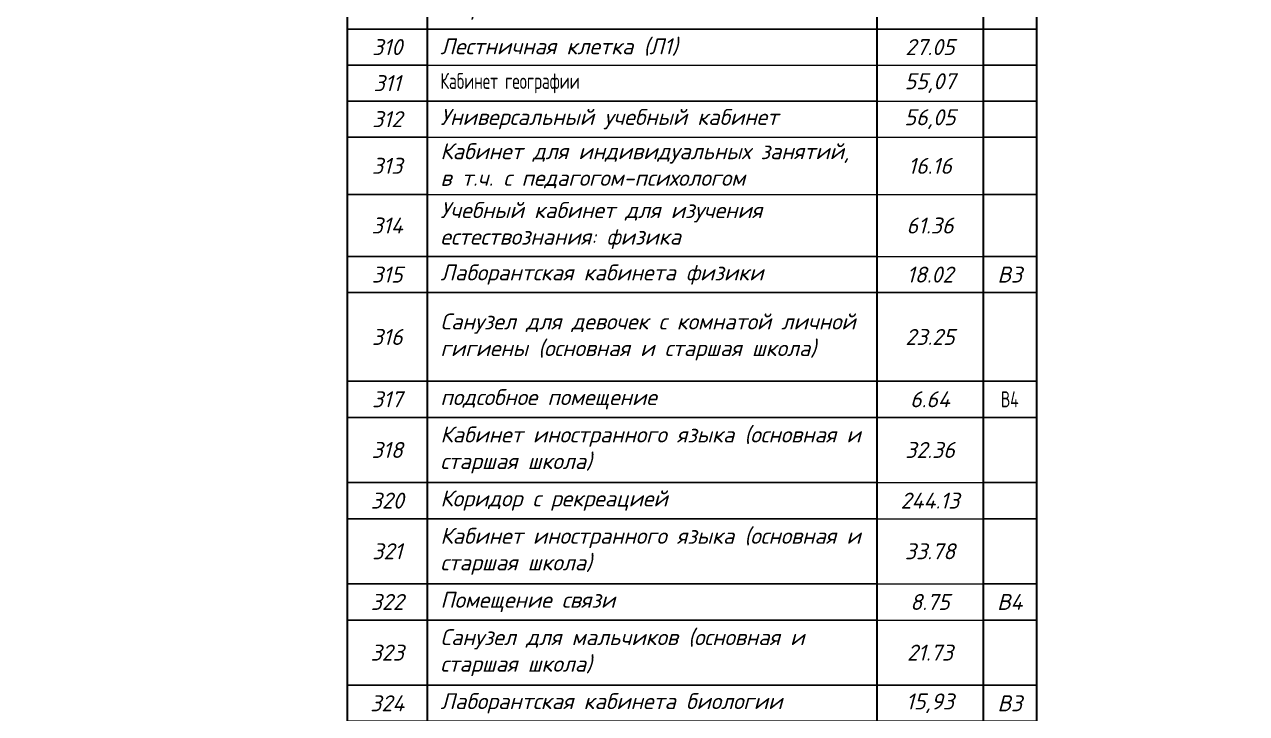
# Model space of a CAD drawing. Extents: x -96705 to 1864084, y -482104 to 235.
# Drawn here: x 866605 to 889583, y -100927 to -87980 of the extents above; entities that cross this region are included whole.
import ezdxf
from ezdxf import colors
from ezdxf.entities.mleader import LeaderData, LeaderLine
from ezdxf.math import Vec2, Vec3

# ---------------------------------------------------------------- set-up
doc = ezdxf.new("R2010")
doc.units = 0
doc.header["$LTSCALE"] = 100
doc.layers.get('Defpoints').update_dxf_attribs({"color": 42})
doc.layers.add('АР_Отметки', color=250, linetype='Continuous', lineweight=15)
doc.layers.add('АР_Таблицы', color=250, linetype='Continuous')
doc.styles.add('ISOCPEUR', font='isocpeui.ttf', dxfattribs={"height": 250})
doc.styles.add('ISOCPEUR_2', font='isocpeur.ttf', dxfattribs={"width": 0.9, "height": 300})
doc.styles.add('Архитект', font='isocpeur.ttf', dxfattribs={"width": 0.8, "oblique": 8})

# ---------------------------------------------------------------- blocks, each defined once
blk = doc.blocks.new('*T826')
at = {"layer": 'Defpoints', "color": 8, "linetype": 'ByBlock', "lineweight": 0, "transparency": 16777216}
for p, q in [((0, 0), (12955, 0)), ((0, 0), (0, -1500)), ((12955, 0), (12955, -1500))]:
    blk.add_line(p, q, dxfattribs=at)
at = {"layer": 'АР_Таблицы', "color": 8, "linetype": 'ByBlock', "lineweight": 30, "transparency": 16777216}
for p, q in [((0, -1500), (12955, -1500)), ((0, -1500), (0, -49656)), ((1500, -1500), (1500, -49656)), ((9955, -1500), (9955, -49656)), ((11955, -1500), (11955, -49656)), ((12955, -1500), (12955, -49656)), ((0, -3500), (12955, -3500)), ((0, -49656), (12955, -49656))]:
    blk.add_line(p, q, dxfattribs=at)
at = {"layer": 'АР_Таблицы', "color": 8, "linetype": 'ByBlock', "lineweight": -2, "transparency": 16777216}
for p, q in [((0, -4177), (12955, -4177)), ((0, -4854), (12955, -4854)), ((0, -5531), (12955, -5531)), ((0, -6758), (1500, -6758)), ((9955, -6758), (12955, -6758)), ((0, -7435), (12955, -7435)), ((0, -8112), (12955, -8112)), ((0, -8788), (12955, -8788)), ((0, -9465), (12955, -9465)), ((0, -10692), (12955, -10692)), ((0, -11369), (1500, -11369)), ((11955, -11369), (12955, -11369)), ((0, -12046), (9955, -12046)), ((11955, -12046), (12955, -12046)), ((0, -12723), (1500, -12723)), ((11955, -12723), (12955, -12723)), ((0, -13800), (1500, -13800)), ((11955, -13800), (12955, -13800)), ((0, -14967), (9955, -14967)), ((11955, -14967), (12955, -14967)), ((0, -15644), (12955, -15644)), ((0, -17311), (12955, -17311)), ((0, -17988), (12955, -17988)), ((0, -19215), (9955, -19215)), ((11955, -19215), (12955, -19215)), ((0, -19892), (9955, -19892)), ((11955, -19892), (12955, -19892)), ((0, -21119), (9955, -21119)), ((11955, -21119), (12955, -21119)), ((0, -21796), (9955, -21796)), ((11955, -21796), (12955, -21796)), ((0, -23023), (12955, -23023)), ((0, -23699), (12955, -23699)), ((0, -24776), (9955, -24776)), ((11955, -24776), (12955, -24776)), ((0, -25453), (12955, -25453)), ((0, -26130), (12955, -26130)), ((0, -26807), (1500, -26807)), ((11955, -26807), (12955, -26807)), ((0, -27484), (1500, -27484)), ((11955, -27484), (12955, -27484)), ((0, -28161), (12955, -28161)), ((0, -28838), (9955, -28838)), ((0, -30535), (9955, -30535)), ((11955, -30535), (12955, -30535)), ((0, -31212), (9955, -31212)), ((11955, -31212), (12955, -31212)), ((0, -31889), (9955, -31889)), ((11955, -31889), (12955, -31889)), ((0, -33556), (1500, -33556)), ((11955, -33556), (12955, -33556)), ((0, -35283), (1500, -35283)), ((11955, -35283), (12955, -35283)), ((0, -35959), (1500, -35959)), ((11955, -35959), (12955, -35959)), ((0, -37186), (1500, -37186)), ((11955, -37186), (12955, -37186)), ((0, -38413), (1500, -38413)), ((11955, -38413), (12955, -38413)), ((0, -39090), (1500, -39090)), ((11955, -39090), (12955, -39090)), ((0, -39767), (1500, -39767)), ((11955, -39767), (12955, -39767)), ((0, -40444), (1500, -40444)), ((11955, -40444), (12955, -40444)), ((0, -42111), (1500, -42111)), ((11955, -42111), (12955, -42111)), ((0, -43778), (1500, -43778)), ((11955, -43778), (12955, -43778)), ((0, -44455), (1500, -44455)), ((11955, -44455), (12955, -44455)), ((0, -45132), (1500, -45132)), ((11955, -45132), (12955, -45132)), ((0, -46359), (1500, -46359)), ((11955, -46359), (12955, -46359)), ((0, -47586), (1500, -47586)), ((11955, -47586), (12955, -47586)), ((0, -48283), (1500, -48283)), ((11955, -48283), (12955, -48283)), ((0, -48979), (1500, -48979)), ((11955, -48979), (12955, -48979))]:
    blk.add_line(p, q, dxfattribs=at)
at = {"layer": 'АР_Таблицы', "color": 8, "linetype": 'ByBlock', "lineweight": 9, "transparency": 16777216}
for p, q in [((1500, -6758), (9955, -6758)), ((1500, -11369), (11955, -11369)), ((9955, -12046), (11955, -12046)), ((1500, -12723), (11955, -12723)), ((1500, -13800), (11955, -13800)), ((9955, -14967), (11955, -14967)), ((9955, -19215), (11955, -19215)), ((9955, -19892), (11955, -19892)), ((9955, -21119), (11955, -21119)), ((9955, -21796), (11955, -21796)), ((9955, -24776), (11955, -24776)), ((1500, -26807), (11955, -26807)), ((1500, -27484), (11955, -27484)), ((9955, -28838), (12955, -28838)), ((9955, -30535), (11955, -30535)), ((9955, -31212), (11955, -31212)), ((9955, -31889), (11955, -31889)), ((1500, -33556), (11955, -33556)), ((1500, -35283), (11955, -35283)), ((1500, -35959), (11955, -35959)), ((1500, -37186), (11955, -37186)), ((1500, -38413), (11955, -38413)), ((1500, -39090), (11955, -39090)), ((1500, -39767), (11955, -39767)), ((1500, -40444), (11955, -40444)), ((1500, -42111), (11955, -42111)), ((1500, -43778), (11955, -43778)), ((1500, -44455), (11955, -44455)), ((1500, -45132), (11955, -45132)), ((1500, -46359), (11955, -46359)), ((1500, -47586), (11955, -47586)), ((1500, -48283), (11955, -48283)), ((1500, -48979), (11955, -48979))]:
    blk.add_line(p, q, dxfattribs=at)
at = {"layer": 'АР_Таблицы', "color": 8, "transparency": 16777216}
for s, insert, char_height, width, attachment_point, style in [('Экспликация помещений 3-го этажа', (6477, -750), 500, 12854.8, 5, 'ISOCPEUR'), ('Номер поме- щения', (750, -2500), 300, 1400, 5, 'ISOCPEUR'), ('Площадь м2', (10955, -2500), 350, 1900, 5, 'ISOCPEUR'), ('Кат. помещения', (12455, -2500), 300, 900, 5, 'ISOCPEUR'), ('Наименование', (5727, -2500), 300, 8354.8, 5, 'ISOCPEUR'), ('301', (750, -3838), 300, 1223.08, 5, 'ISOCPEUR'), ('Лестничная клетка Тип Н2', (1750, -3838), 300, 7954.8, 4, 'ISOCPEUR'), ('28.82', (10955, -3838), 300, 1500, 5, 'ISOCPEUR'), ('302', (750, -4515), 300, 1223.08, 5, 'ISOCPEUR'), ('Кабинет русского языка и литературы', (1750, -4515), 300, 7954.8, 4, 'ISOCPEUR'), ('58,70', (10955, -4515), 300, 1500, 5, 'ISOCPEUR'), ('303', (750, -5192), 300, 1223.08, 5, 'ISOCPEUR'), ('ПУИ', (1750, -5192), 300, 7954.8, 4, 'ISOCPEUR'), ('2,78', (10955, -5192), 300, 1500, 5, 'ISOCPEUR'), ('{\\C8;В4}', (12455, -5192), 300, 900, 5, 'ISOCPEUR'), ('Санузел для девочек (основная и старшая школа)', (1750, -6144), 300, 7954.8, 4, 'ISOCPEUR'), ('12,44', (10955, -6144), 300, 1500, 5, 'ISOCPEUR'), ('304', (750, -6144), 300, 1223.08, 5, 'ISOCPEUR'), ('305', (750, -7096), 300, 1223.08, 5, 'ISOCPEUR'), ('{\\Q0;\\W0.7;Кабинет русского языка и литературы}', (1750, -7096), 300, 7954.8, 4, 'Архитект'), ('58,68', (10955, -7096), 300, 1500, 5, 'ISOCPEUR'), ('306', (750, -7773), 300, 1223.08, 5, 'ISOCPEUR'), ('{\\Q0;\\W0.7;Кабинет математики}', (1750, -7773), 300, 7954.8, 4, 'Архитект'), ('58,55', (10955, -7773), 300, 1500, 5, 'ISOCPEUR'), ('60,45', (10955, -8450), 300, 1500, 5, 'ISOCPEUR'), ('307', (750, -8450), 300, 1223.08, 5, 'ISOCPEUR'), ('{\\Q0;\\W0.7;Кабинет математики}', (1750, -8450), 300, 7954.8, 4, 'Архитект'), ('Санузел для персонала', (1750, -9127), 300, 7954.8, 4, 'ISOCPEUR'), ('308', (750, -9127), 300, 1223.08, 5, 'ISOCPEUR'), ('2.75', (10955, -9127), 300, 1500, 5, 'ISOCPEUR'), ('Санузел для мальчиков (основная и старшая школа)', (1750, -10079), 300, 7954.8, 4, 'ISOCPEUR'), ('309', (750, -10079), 300, 1223.08, 5, 'ISOCPEUR'), ('12.44', (10955, -10079), 300, 1500, 5, 'ISOCPEUR'), ('310', (750, -11031), 300, 1223.08, 5, 'ISOCPEUR'), ('Лестничная клетка (Л1)', (1750, -11031), 300, 7954.8, 4, 'ISOCPEUR'), ('27.05', (10955, -11031), 300, 1500, 5, 'ISOCPEUR'), ('311', (750, -11708), 300, 1223.08, 5, 'ISOCPEUR'), ('{\\Q0;\\W0.7;Кабинет географии}', (1750, -11708), 300, 7954.8, 4, 'Архитект'), ('55,07', (10955, -11708), 300, 1500, 5, 'ISOCPEUR'), ('312', (750, -12385), 300, 1223.08, 5, 'ISOCPEUR'), ('Универсальный учебный кабинет', (1750, -12385), 300, 7954.8, 4, 'ISOCPEUR'), ('56,05', (10955, -12385), 300, 1500, 5, 'ISOCPEUR'), ('Кабинет для индивидуальных занятий, в т.ч. с педагогом-психологом', (1750, -13262), 300, 7954.8, 4, 'ISOCPEUR'), ('313', (750, -13262), 300, 1223.08, 5, 'ISOCPEUR'), ('16.16', (10955, -13262), 300, 1500, 5, 'ISOCPEUR'), ('Учебный кабинет для изучения естествознания: физика', (1750, -14384), 300, 7954.8, 4, 'ISOCPEUR'), ('314', (750, -14384), 300, 1223.08, 5, 'ISOCPEUR'), ('61.36', (10955, -14384), 300, 1500, 5, 'ISOCPEUR'), ('315', (750, -15306), 300, 1223.08, 5, 'ISOCPEUR'), ('Лаборантская кабинета физики', (1750, -15306), 300, 7954.8, 4, 'ISOCPEUR'), ('18.02', (10955, -15306), 300, 1500, 5, 'ISOCPEUR'), ('{\\C8;В3}', (12455, -15306), 300, 900, 5, 'ISOCPEUR'), ('Санузел для девочек с комнатой личной гигиены (основная и старшая школа)', (1750, -16478), 300, 7954.8, 4, 'ISOCPEUR'), ('316', (750, -16478), 300, 1223.08, 5, 'ISOCPEUR'), ('23.25', (10955, -16478), 300, 1500, 5, 'ISOCPEUR'), ('подсобное помещение', (1750, -17649), 300, 7954.8, 4, 'ISOCPEUR'), ('317', (750, -17649), 300, 1223.08, 5, 'ISOCPEUR'), ('6.64', (10955, -17649), 300, 1500, 5, 'ISOCPEUR'), ('{\\Q0;\\W0.7;\\C8;В4}', (12455, -17649), 300, 900, 5, 'Архитект'), ('Кабинет иностранного языка (основная и старшая школа)', (1750, -18601), 300, 7954.8, 4, 'ISOCPEUR'), ('318', (750, -18601), 300, 1223.08, 5, 'ISOCPEUR'), ('32.36', (10955, -18601), 300, 1500, 5, 'ISOCPEUR'), ('320', (750, -19553), 300, 1223.08, 5, 'ISOCPEUR'), ('Коридор с рекреацией', (1750, -19553), 300, 7954.8, 4, 'ISOCPEUR'), ('244.13', (10955, -19553), 300, 1500, 5, 'ISOCPEUR'), ('Кабинет иностранного языка (основная и старшая школа)', (1750, -20505), 300, 7954.8, 4, 'ISOCPEUR'), ('321', (750, -20505), 300, 1223.08, 5, 'ISOCPEUR'), ('33.78', (10955, -20505), 300, 1500, 5, 'ISOCPEUR'), ('322', (750, -21457), 300, 1223.08, 5, 'ISOCPEUR'), ('Помещение связи', (1750, -21457), 300, 7954.8, 4, 'ISOCPEUR'), ('8.75', (10955, -21457), 300, 1500, 5, 'ISOCPEUR'), ('{\\C8;В4}', (12455, -21457), 300, 900, 5, 'ISOCPEUR'), ('Санузел для мальчиков (основная и старшая школа)', (1750, -22409), 300, 7954.8, 4, 'ISOCPEUR'), ('323', (750, -22409), 300, 1223.08, 5, 'ISOCPEUR'), ('21.73', (10955, -22409), 300, 1500, 5, 'ISOCPEUR'), ('Лаборантская кабинета биологии', (1750, -23361), 300, 7954.8, 4, 'ISOCPEUR'), ('15,93', (10955, -23361), 300, 1500, 5, 'ISOCPEUR'), ('324', (750, -23361), 300, 1223.08, 5, 'ISOCPEUR'), ('{\\C8;В3}', (12455, -23361), 300, 900, 5, 'ISOCPEUR'), ('Учебный кабинет для изучения естествознания: биология + ОБЗР', (1750, -24238), 300, 7954.8, 4, 'ISOCPEUR'), ('325', (750, -24238), 300, 1223.08, 5, 'ISOCPEUR'), ('77,78', (10955, -24238), 300, 1500, 5, 'ISOCPEUR'), ('326', (750, -25115), 300, 1223.08, 5, 'ISOCPEUR'), ('Универсальный учебный кабинет', (1750, -25115), 300, 7954.8, 4, 'ISOCPEUR'), ('53,07', (10955, -25115), 300, 1500, 5, 'ISOCPEUR'), ('327', (750, -25792), 300, 1223.08, 5, 'ISOCPEUR'), ('Кабинет истории тип 1', (1750, -25792), 300, 7954.8, 4, 'ISOCPEUR'), ('54,86', (10955, -25792), 300, 1500, 5, 'ISOCPEUR'), ('328', (750, -26469), 300, 1223.08, 5, 'ISOCPEUR'), ('Кроссовая', (1750, -26469), 300, 7954.8, 4, 'ISOCPEUR'), ('10,72', (10955, -26469), 300, 1500, 5, 'ISOCPEUR'), ('{\\C8;В3}', (12455, -26469), 300, 900, 5, 'ISOCPEUR'), ('329', (750, -27146), 300, 1223.08, 5, 'ISOCPEUR'), ('Лестничная клетка (Л1)', (1750, -27146), 300, 7954.8, 4, 'ISOCPEUR'), ('21,00', (10955, -27146), 300, 1500, 5, 'ISOCPEUR'), ('329.1', (750, -27823), 300, 1223.08, 5, 'ISOCPEUR'), ('Тамбур', (1750, -27823), 300, 7954.8, 4, 'ISOCPEUR'), ('4,48', (10955, -27823), 300, 1500, 5, 'ISOCPEUR'), ('330', (750, -28499), 300, 1223.08, 5, 'ISOCPEUR'), ('Тех. помещение', (1750, -28499), 300, 7954.8, 4, 'ISOCPEUR'), ('3,93', (10955, -28499), 300, 1500, 5, 'ISOCPEUR'), ('Универсальное помещение с возможностью организации гимнастического зала (хореография)', (1750, -29686), 300, 7954.8, 4, 'ISOCPEUR'), ('331', (750, -29686), 300, 1223.08, 5, 'ISOCPEUR'), ('125,19', (10955, -29686), 300, 1500, 5, 'ISOCPEUR'), ('332', (750, -30873), 300, 1223.08, 5, 'ISOCPEUR'), ('Раздевальная', (1750, -30873), 300, 7954.8, 4, 'ISOCPEUR'), ('14,45', (10955, -30873), 300, 1500, 5, 'ISOCPEUR'), ('333', (750, -31550), 300, 1223.08, 5, 'ISOCPEUR'), ('Раздевальная', (1750, -31550), 300, 7954.8, 4, 'ISOCPEUR'), ('17,63', (10955, -31550), 300, 1500, 5, 'ISOCPEUR'), ('Многофункциональный информационный библиотечный центр с зоной для индивидуальных занятий', (1750, -32722), 300, 7954.8, 4, 'ISOCPEUR'), ('334', (750, -32722), 300, 1223.08, 5, 'ISOCPEUR'), ('152,15', (10955, -32722), 300, 1500, 5, 'ISOCPEUR'), ('Многофункциональный информационный библиотечный центр (хранение (закрытый фонд) и выдачи книг)', (1750, -34419), 300, 7954.8, 4, 'ISOCPEUR'), ('41,15', (10955, -34419), 300, 1500, 5, 'ISOCPEUR'), ('335', (750, -34419), 300, 1223.08, 5, 'ISOCPEUR'), ('{\\C8;В3}', (12455, -34419), 300, 900, 5, 'ISOCPEUR'), ('336', (750, -35621), 300, 1223.08, 5, 'ISOCPEUR'), ('ПУИ', (1750, -35621), 300, 7954.8, 4, 'ISOCPEUR'), ('4,44', (10955, -35621), 300, 1500, 5, 'ISOCPEUR'), ('{\\C8;В4}', (12455, -35621), 300, 900, 5, 'ISOCPEUR'), ('Санузел для мальчиков (основная и старшая школа)', (1750, -36573), 300, 7954.8, 4, 'ISOCPEUR'), ('337', (750, -36573), 300, 1223.08, 5, 'ISOCPEUR'), ('8,84', (10955, -36573), 300, 1500, 5, 'ISOCPEUR'), ('Санузел для девочек (основная и старшая школа)', (1750, -37800), 300, 7954.8, 4, 'ISOCPEUR'), ('338', (750, -37800), 300, 1223.08, 5, 'ISOCPEUR'), ('10,97', (10955, -37800), 300, 1500, 5, 'ISOCPEUR'), ('339', (750, -38752), 300, 1223.08, 5, 'ISOCPEUR'), ('Санузел для персонала', (1750, -38752), 300, 7954.8, 4, 'ISOCPEUR'), ('5,40', (10955, -38752), 300, 1500, 5, 'ISOCPEUR'), ('340', (750, -39429), 300, 1223.08, 5, 'ISOCPEUR'), ('Лестничная клетка (Л1)', (1750, -39429), 300, 7954.8, 4, 'ISOCPEUR'), ('21,00', (10955, -39429), 300, 1500, 5, 'ISOCPEUR'), ('340.1', (750, -40106), 300, 1223.08, 5, 'ISOCPEUR'), ('Тамбур', (1750, -40106), 300, 7954.8, 4, 'ISOCPEUR'), ('2,00', (10955, -40106), 300, 1500, 5, 'ISOCPEUR'), ('Кабинет с рабочим пространством для учителей Тип 1 (основная и старшая школа)', (1750, -41278), 300, 7954.8, 4, 'ISOCPEUR'), ('341', (750, -41278), 300, 1223.08, 5, 'ISOCPEUR'), ('71,92', (10955, -41278), 300, 1500, 5, 'ISOCPEUR'), ('Универсальное помещение с возможностью организации Медиацентра', (1750, -42944), 300, 7954.8, 4, 'ISOCPEUR'), ('342', (750, -42944), 300, 1223.08, 5, 'ISOCPEUR'), ('39,84', (10955, -42944), 300, 1500, 5, 'ISOCPEUR'), ('{\\C8;В3}', (12455, -42944), 300, 900, 5, 'ISOCPEUR'), ('343', (750, -44116), 300, 1223.08, 5, 'ISOCPEUR'), ('Помещение музея', (1750, -44116), 300, 7954.8, 4, 'ISOCPEUR'), ('43,49', (10955, -44116), 300, 1500, 5, 'ISOCPEUR'), ('344', (750, -44793), 300, 1223.08, 5, 'ISOCPEUR'), ('Лестничная клетка (Л1)', (1750, -44793), 300, 7954.8, 4, 'ISOCPEUR'), ('25,50', (10955, -44793), 300, 1500, 5, 'ISOCPEUR'), ('Коридор и рекреация (основная и старшая школа)', (1750, -45745), 300, 7954.8, 4, 'ISOCPEUR'), ('345', (750, -45745), 300, 1223.08, 5, 'ISOCPEUR'), ('195,20', (10955, -45745), 300, 1500, 5, 'ISOCPEUR'), ('Коридор и рекреация (основная и старшая школа)', (1750, -46972), 300, 7954.8, 4, 'ISOCPEUR'), ('346', (750, -46972), 300, 1223.08, 5, 'ISOCPEUR'), ('169,67', (10955, -46972), 300, 1500, 5, 'ISOCPEUR'), ('347', (750, -47934), 300, 1223.08, 5, 'ISOCPEUR'), ('Коридор', (1750, -47934), 300, 7954.8, 4, 'ISOCPEUR'), ('78,72', (10955, -47934), 300, 1500, 5, 'ISOCPEUR'), ('348', (750, -48631), 300, 1223.08, 5, 'ISOCPEUR'), ('Коридор', (1750, -48631), 300, 7954.8, 4, 'ISOCPEUR'), ('77,66', (10955, -48631), 300, 1500, 5, 'ISOCPEUR'), ('Всего', (9705, -49318), 300, 7954.8, 6, 'ISOCPEUR'), ('2247.0', (10955, -49318), 250, 1980, 5, 'ISOCPEUR_2')]:
    blk.add_mtext(s, dxfattribs=dict(at, insert=insert, char_height=char_height, width=width, attachment_point=attachment_point, style=style))
blk = doc.blocks.new('_DotSmall')
at = {"color": 0, "linetype": 'ByBlock', "const_width": 0.5}
blk.add_lwpolyline([(-0.0625, 0, 1), (0.0625, 0, 1)], format="xyb", close=True, dxfattribs=at)

msp = doc.modelspace()

# ---------------------------------------------------------------- block references
msp.add_blockref('*T826', (872675.2, -77374))

# ---------------------------------------------------------------- leaders
at = {"layer": 'АР_Отметки', "color": 8}
ml = msp.add_multileader_mtext('Standard', dxfattribs=at)
ml.set_content('+9,800', color=8, style='ISOCPEUR')
ml.set_leader_properties(color=8, linetype='Continuous', lineweight=-1)
ml.set_arrow_properties(name='DOTSMALL')
ml.build(insert=Vec2(0, 0))
ml.multileader.update_dxf_attribs({"has_text_frame": 1, "text_left_attachment_type": 4, "text_right_attachment_type": 4, "dogleg_length": 100, "arrow_head_size": 180})
ctx = ml.context
ctx.base_point, ctx.char_height, ctx.arrow_head_size, ctx.landing_gap_size, ctx.plane_origin = Vec3(981322.7, -129043.6), 250, 180, 50, Vec3(981073.3, -129704.4)
ctx.left_attachment, ctx.right_attachment = 4, 4
notes = []
notes.append((ctx, [(0, (0, 0, 0), (0, 0), (1, 0), 1, [])]))
ctx.mtext.insert, ctx.mtext.width, ctx.mtext.line_spacing_style, ctx.mtext.flow_direction = Vec3(981372.7, -128710.3), 852.697, 2, 5
ml = msp.add_multileader_mtext('Standard', dxfattribs=at)
ml.set_content('+15,850', color=8, style='ISOCPEUR')
ml.set_leader_properties(color=8, linetype='Continuous', lineweight=-1)
ml.set_arrow_properties(name='DOTSMALL')
ml.build(insert=Vec2(0, 0))
ml.multileader.update_dxf_attribs({"has_text_frame": 1, "text_left_attachment_type": 4, "text_right_attachment_type": 4, "dogleg_length": 100, "arrow_head_size": 180})
ctx = ml.context
ctx.base_point, ctx.char_height, ctx.arrow_head_size, ctx.landing_gap_size, ctx.plane_origin = Vec3(1077115, -135002.4), 250, 180, 50, Vec3(1075811.8, -136210)
ctx.left_attachment, ctx.right_attachment = 4, 4
notes.append((ctx, [(0, (0, 0, 0), (0, 0), (1, 0), 1, [])]))
ctx.mtext.insert, ctx.mtext.width, ctx.mtext.defined_height, ctx.mtext.line_spacing_style, ctx.mtext.flow_direction = Vec3(1077165, -134669), 696.035, 776.5, 2, 5
ml = msp.add_multileader_mtext('Standard', dxfattribs=at)
ml.set_content('+15,850', color=8, style='ISOCPEUR')
ml.set_leader_properties(color=8, linetype='Continuous', lineweight=-1)
ml.set_arrow_properties(name='DOTSMALL')
ml.build(insert=Vec2(0, 0))
ml.multileader.update_dxf_attribs({"has_text_frame": 1, "text_left_attachment_type": 4, "text_right_attachment_type": 4, "dogleg_length": 100, "arrow_head_size": 180})
ctx = ml.context
ctx.base_point, ctx.char_height, ctx.arrow_head_size, ctx.landing_gap_size, ctx.plane_origin = Vec3(1113079.3, -135415), 250, 180, 50, Vec3(1114004.3, -137758.6)
ctx.left_attachment, ctx.right_attachment = 4, 4
notes.append((ctx, [(0, (0, 0, 0), (0, 0), (1, 0), 1, [])]))
ctx.mtext.insert, ctx.mtext.width, ctx.mtext.line_spacing_style, ctx.mtext.flow_direction = Vec3(1113129.3, -135081.6), 852.697, 2, 5
ml = msp.add_multileader_mtext('Standard', dxfattribs=at)
ml.set_content('+9,800', color=8, style='ISOCPEUR')
ml.set_leader_properties(color=8, linetype='Continuous', lineweight=-1)
ml.set_arrow_properties(name='DOTSMALL')
ml.build(insert=Vec2(0, 0))
ml.multileader.update_dxf_attribs({"has_text_frame": 1, "text_left_attachment_type": 4, "text_right_attachment_type": 4, "dogleg_length": 100, "arrow_head_size": 180})
ctx = ml.context
ctx.base_point, ctx.char_height, ctx.arrow_head_size, ctx.landing_gap_size, ctx.plane_origin = Vec3(942803.6, -128980.3), 250, 180, 50, Vec3(939654.6, -129912.4)
ctx.left_attachment, ctx.right_attachment = 4, 4
notes.append((ctx, [(0, (0, 0, 0), (0, 0), (1, 0), 1, [])]))
ctx.mtext.insert, ctx.mtext.width, ctx.mtext.line_spacing_style, ctx.mtext.flow_direction = Vec3(942853.6, -128647), 852.697, 2, 5
ml = msp.add_multileader_mtext('Standard', dxfattribs=at)
ml.set_content('+11,750', color=8, style='ISOCPEUR')
ml.set_leader_properties(color=8, linetype='Continuous', lineweight=-1)
ml.set_arrow_properties(name='DOTSMALL')
ml.build(insert=Vec2(0, 0))
ml.multileader.update_dxf_attribs({"has_text_frame": 1, "text_left_attachment_type": 4, "text_right_attachment_type": 4, "dogleg_length": 100, "arrow_head_size": 180})
ctx = ml.context
ctx.base_point, ctx.char_height, ctx.arrow_head_size, ctx.landing_gap_size, ctx.plane_origin = Vec3(939860.1, -135136.8), 250, 180, 50, Vec3(941267.8, -136210)
ctx.left_attachment, ctx.right_attachment = 4, 4
notes.append((ctx, [(0, (0, 0, 0), (0, 0), (1, 0), 1, [])]))
ctx.mtext.insert, ctx.mtext.width, ctx.mtext.defined_height, ctx.mtext.line_spacing_style, ctx.mtext.flow_direction = Vec3(939910.1, -134803.5), 696.035, 912.5, 2, 5
ml = msp.add_multileader_mtext('Standard', dxfattribs=at)
ml.set_content('+9,800', color=8, style='ISOCPEUR')
ml.set_leader_properties(color=8, linetype='Continuous', lineweight=-1)
ml.set_arrow_properties(name='DOTSMALL')
ml.build(insert=Vec2(0, 0))
ml.multileader.update_dxf_attribs({"has_text_frame": 1, "text_left_attachment_type": 4, "text_right_attachment_type": 4, "dogleg_length": 100, "arrow_head_size": 180})
ctx = ml.context
ctx.base_point, ctx.char_height, ctx.arrow_head_size, ctx.landing_gap_size, ctx.plane_origin = Vec3(981322.7, -129043.6), 250, 180, 50, Vec3(981073.3, -129704.4)
ctx.left_attachment, ctx.right_attachment = 4, 4
notes.append((ctx, [(0, (0, 0, 0), (0, 0), (1, 0), 1, [])]))
ctx.mtext.insert, ctx.mtext.width, ctx.mtext.line_spacing_style, ctx.mtext.flow_direction = Vec3(981372.7, -128710.3), 852.697, 2, 5
ml = msp.add_multileader_mtext('Standard', dxfattribs=at)
ml.set_content('+11,750', color=8, style='ISOCPEUR')
ml.set_leader_properties(color=8, linetype='Continuous', lineweight=-1)
ml.set_arrow_properties(name='DOTSMALL')
ml.build(insert=Vec2(0, 0))
ml.multileader.update_dxf_attribs({"has_text_frame": 1, "text_left_attachment_type": 4, "text_right_attachment_type": 4, "dogleg_length": 100, "arrow_head_size": 180})
ctx = ml.context
ctx.base_point, ctx.char_height, ctx.arrow_head_size, ctx.landing_gap_size, ctx.plane_origin = Vec3(979465.3, -134660.6), 250, 180, 50, Vec3(979944.4, -137279.7)
ctx.left_attachment, ctx.right_attachment = 4, 4
notes.append((ctx, [(0, (0, 0, 0), (0, 0), (1, 0), 1, [])]))
ctx.mtext.insert, ctx.mtext.width, ctx.mtext.line_spacing_style, ctx.mtext.flow_direction = Vec3(979515.3, -134327.2), 852.697, 2, 5
ml = msp.add_multileader_mtext('Standard', dxfattribs=at)
ml.set_content('+13,700', color=8, style='ISOCPEUR')
ml.set_leader_properties(color=8, linetype='Continuous', lineweight=-1)
ml.set_arrow_properties(name='DOTSMALL')
ml.build(insert=Vec2(0, 0))
ml.multileader.update_dxf_attribs({"has_text_frame": 1, "text_left_attachment_type": 4, "text_right_attachment_type": 4, "dogleg_length": 100, "arrow_head_size": 180})
ctx = ml.context
ctx.base_point, ctx.char_height, ctx.arrow_head_size, ctx.landing_gap_size, ctx.plane_origin = Vec3(1077151.5, -129085.1), 250, 180, 50, Vec3(1074341.5, -129936.7)
ctx.left_attachment, ctx.right_attachment = 4, 4
notes.append((ctx, [(0, (0, 0, 0), (0, 0), (1, 0), 1, [])]))
ctx.mtext.insert, ctx.mtext.width, ctx.mtext.line_spacing_style, ctx.mtext.flow_direction = Vec3(1077201.5, -128751.8), 852.697, 2, 5
ml = msp.add_multileader_mtext('Standard', dxfattribs=at)
ml.set_content('+13,700', color=8, style='ISOCPEUR')
ml.set_leader_properties(color=8, linetype='Continuous', lineweight=-1)
ml.set_arrow_properties(name='DOTSMALL')
ml.build(insert=Vec2(0, 0))
ml.multileader.update_dxf_attribs({"has_text_frame": 1, "text_left_attachment_type": 4, "text_right_attachment_type": 4, "dogleg_length": 100, "arrow_head_size": 180})
ctx = ml.context
ctx.base_point, ctx.char_height, ctx.arrow_head_size, ctx.landing_gap_size, ctx.plane_origin = Vec3(1115774.2, -129058.6), 250, 180, 50, Vec3(1115524.9, -129719.4)
ctx.left_attachment, ctx.right_attachment = 4, 4
notes.append((ctx, [(0, (0, 0, 0), (0, 0), (1, 0), 1, [])]))
ctx.mtext.insert, ctx.mtext.width, ctx.mtext.line_spacing_style, ctx.mtext.flow_direction = Vec3(1115824.2, -128725.2), 852.697, 2, 5
ml = msp.add_multileader_mtext('Standard', dxfattribs=at)
ml.set_content('+12,650', color=8, style='ISOCPEUR')
ml.set_leader_properties(color=8, linetype='Continuous', lineweight=-1)
ml.set_arrow_properties(name='DOTSMALL')
ml.build(insert=Vec2(0, 0))
ml.multileader.update_dxf_attribs({"has_text_frame": 1, "text_left_attachment_type": 4, "text_right_attachment_type": 4, "dogleg_length": 100, "arrow_head_size": 180})
ctx = ml.context
ctx.base_point, ctx.char_height, ctx.arrow_head_size, ctx.landing_gap_size, ctx.plane_origin = Vec3(935468.6, -155312.2), 250, 180, 50, Vec3(960704.5, -166935.3)
ctx.left_attachment, ctx.right_attachment = 4, 4
notes.append((ctx, [(0, (0, 0, 0), (0, 0), (1, 0), 1, [])]))
ctx.mtext.insert, ctx.mtext.width, ctx.mtext.line_spacing_style, ctx.mtext.flow_direction = Vec3(935518.6, -154978.8), 852.697, 2, 5
ml = msp.add_multileader_mtext('Standard', dxfattribs=at)
ml.set_content('+12,200', color=8, style='ISOCPEUR')
ml.set_leader_properties(color=8, linetype='Continuous', lineweight=-1)
ml.set_arrow_properties(name='DOTSMALL')
ml.build(insert=Vec2(0, 0))
ml.multileader.update_dxf_attribs({"has_text_frame": 1, "text_left_attachment_type": 4, "text_right_attachment_type": 4, "dogleg_length": 100, "arrow_head_size": 180})
ctx = ml.context
ctx.base_point, ctx.char_height, ctx.arrow_head_size, ctx.landing_gap_size, ctx.plane_origin = Vec3(935468.6, -154727.8), 250, 180, 50, Vec3(960704.5, -166351)
ctx.left_attachment, ctx.right_attachment = 4, 4
notes.append((ctx, [(0, (0, 0, 0), (0, 0), (1, 0), 1, [])]))
ctx.mtext.insert, ctx.mtext.width, ctx.mtext.line_spacing_style, ctx.mtext.flow_direction = Vec3(935518.6, -154394.5), 852.697, 2, 5
ml = msp.add_multileader_mtext('Standard', dxfattribs=at)
ml.set_content('+12,200', color=8, style='ISOCPEUR')
ml.set_leader_properties(color=8, linetype='Continuous', lineweight=-1)
ml.set_arrow_properties(name='DOTSMALL')
ml.build(insert=Vec2(0, 0))
ml.multileader.update_dxf_attribs({"has_text_frame": 1, "text_left_attachment_type": 4, "text_right_attachment_type": 4, "dogleg_length": 100, "arrow_head_size": 180})
ctx = ml.context
ctx.base_point, ctx.char_height, ctx.arrow_head_size, ctx.landing_gap_size, ctx.plane_origin, ctx.plane_x_axis, ctx.plane_y_axis = Vec3(956621.4, -142271), 250, 180, 50, Vec3(968768.9, -117035.1), Vec3(0, 1), Vec3(-1, 0)
ctx.left_attachment, ctx.right_attachment = 4, 4
notes.append((ctx, [(0, (0, 0, 0), (0, 0), (1, 0), 1, [])]))
ctx.mtext.insert, ctx.mtext.text_direction, ctx.mtext.rotation, ctx.mtext.width, ctx.mtext.line_spacing_style, ctx.mtext.flow_direction = Vec3(956288, -142221), Vec3(0, 1), 1.5707963, 852.697, 2, 5
ml = msp.add_multileader_mtext('Standard', dxfattribs=at)
ml.set_content('+12,200', color=8, style='ISOCPEUR')
ml.set_leader_properties(color=8, linetype='Continuous', lineweight=-1)
ml.set_arrow_properties(name='DOTSMALL')
ml.build(insert=Vec2(0, 0))
ml.multileader.update_dxf_attribs({"has_text_frame": 1, "text_left_attachment_type": 4, "text_right_attachment_type": 4, "dogleg_length": 100, "arrow_head_size": 180})
ctx = ml.context
ctx.base_point, ctx.char_height, ctx.arrow_head_size, ctx.landing_gap_size, ctx.plane_origin, ctx.plane_x_axis, ctx.plane_y_axis = Vec3(966248.8, -142164), 250, 180, 50, Vec3(978396.4, -116928.1), Vec3(0, 1), Vec3(-1, 0)
ctx.left_attachment, ctx.right_attachment = 4, 4
notes.append((ctx, [(0, (0, 0, 0), (0, 0), (1, 0), 1, [])]))
ctx.mtext.insert, ctx.mtext.text_direction, ctx.mtext.rotation, ctx.mtext.width, ctx.mtext.line_spacing_style, ctx.mtext.flow_direction = Vec3(965915.5, -142114), Vec3(0, 1), 1.5707963, 852.697, 2, 5
ml = msp.add_multileader_mtext('Standard', dxfattribs=at)
ml.set_content('+11,900', color=8, style='ISOCPEUR')
ml.set_leader_properties(color=8, linetype='Continuous', lineweight=-1)
ml.set_arrow_properties(name='DOTSMALL')
ml.build(insert=Vec2(0, 0))
ml.multileader.update_dxf_attribs({"has_text_frame": 1, "text_left_attachment_type": 4, "text_right_attachment_type": 4, "dogleg_length": 100, "arrow_head_size": 180})
ctx = ml.context
ctx.base_point, ctx.char_height, ctx.arrow_head_size, ctx.landing_gap_size, ctx.plane_origin = Vec3(986391, -153939.8), 250, 180, 50, Vec3(1011626.9, -166087.3)
ctx.left_attachment, ctx.right_attachment = 4, 4
notes.append((ctx, [(0, (0, 0, 0), (0, 0), (1, 0), 1, [])]))
ctx.mtext.insert, ctx.mtext.rotation, ctx.mtext.width, ctx.mtext.line_spacing_style, ctx.mtext.flow_direction = Vec3(986441, -153606.5), 6.2831853, 852.697, 2, 5
ml = msp.add_multileader_mtext('Standard', dxfattribs=at)
ml.set_content('+19,400', color=8, style='ISOCPEUR')
ml.set_leader_properties(color=8, linetype='Continuous', lineweight=-1)
ml.set_arrow_properties(name='DOTSMALL')
ml.build(insert=Vec2(0, 0))
ml.multileader.update_dxf_attribs({"has_text_frame": 1, "text_left_attachment_type": 4, "text_right_attachment_type": 4, "dogleg_length": 100, "arrow_head_size": 180})
ctx = ml.context
ctx.base_point, ctx.char_height, ctx.arrow_head_size, ctx.landing_gap_size, ctx.plane_origin = Vec3(1213032.1, -134373.2), 250, 180, 50, Vec3(1213035.1, -136560.6)
ctx.left_attachment, ctx.right_attachment = 4, 4
notes.append((ctx, [(0, (0, 0, 0), (0, 0), (1, 0), 1, [])]))
ctx.mtext.insert, ctx.mtext.width, ctx.mtext.defined_height, ctx.mtext.line_spacing_style, ctx.mtext.flow_direction = Vec3(1213082.1, -134039.9), 696.035, 776.5, 2, 5
ml = msp.add_multileader_mtext('Standard', dxfattribs=at)
ml.set_content('+19,400', color=8, style='ISOCPEUR')
ml.set_leader_properties(color=8, linetype='Continuous', lineweight=-1)
ml.set_arrow_properties(name='DOTSMALL')
ml.build(insert=Vec2(0, 0))
ml.multileader.update_dxf_attribs({"has_text_frame": 1, "text_left_attachment_type": 4, "text_right_attachment_type": 4, "dogleg_length": 100, "arrow_head_size": 180})
ctx = ml.context
ctx.base_point, ctx.char_height, ctx.arrow_head_size, ctx.landing_gap_size, ctx.plane_origin = Vec3(1253275.6, -134758.4), 250, 180, 50, Vec3(1253194.2, -136469.1)
ctx.left_attachment, ctx.right_attachment = 4, 4
notes.append((ctx, [(0, (0, 0, 0), (0, 0), (1, 0), 1, [])]))
ctx.mtext.insert, ctx.mtext.width, ctx.mtext.defined_height, ctx.mtext.line_spacing_style, ctx.mtext.flow_direction = Vec3(1253325.6, -134425.1), 696.035, 776.5, 2, 5
ml = msp.add_multileader_mtext('Standard', dxfattribs=at)
ml.set_content('+13,340', color=8, style='ISOCPEUR')
ml.set_leader_properties(color=8, linetype='Continuous', lineweight=-1)
ml.set_arrow_properties(name='DOTSMALL')
ml.build(insert=Vec2(0, 0))
ml.multileader.update_dxf_attribs({"has_text_frame": 1, "text_left_attachment_type": 4, "text_right_attachment_type": 4, "dogleg_length": 100, "arrow_head_size": 180})
ctx = ml.context
ctx.base_point, ctx.char_height, ctx.arrow_head_size, ctx.landing_gap_size, ctx.plane_origin = Vec3(945404.9, -113488.4), 250, 180, 50, Vec3(945323.5, -115199.1)
ctx.left_attachment, ctx.right_attachment = 4, 4
notes.append((ctx, [(0, (0, 0, 0), (0, 0), (1, 0), 1, [])]))
ctx.mtext.insert, ctx.mtext.width, ctx.mtext.defined_height, ctx.mtext.line_spacing_style, ctx.mtext.flow_direction = Vec3(945454.9, -113155.1), 696.035, 776.5, 2, 5
ml = msp.add_multileader_mtext('Standard', dxfattribs=at)
ml.set_content('Л.2', color=8, style='ISOCPEUR')
ml.set_leader_properties(color=8, linetype='Continuous', lineweight=-1)
ml.set_arrow_properties(name='DOTSMALL')
ml.build(insert=Vec2(0, 0))
ml.multileader.update_dxf_attribs({"has_text_frame": 1, "text_left_attachment_type": 4, "text_right_attachment_type": 4, "dogleg_length": 100, "arrow_head_size": 180})
ctx = ml.context
ctx.base_point, ctx.char_height, ctx.arrow_head_size, ctx.landing_gap_size, ctx.plane_origin = Vec3(939884.9, -128903.3, 0), 250, 180, 50, Vec3(965680.1, -142369.7, 0)
ctx.left_attachment, ctx.right_attachment = 4, 4
notes.append((ctx, [(0, (0, 0, 0), (0, 0), (1, 0), 1, [])]))
ctx.mtext.insert, ctx.mtext.width, ctx.mtext.line_spacing_style, ctx.mtext.flow_direction = Vec3(939934.9, -128570, 0), 852.697, 2, 5
ml = msp.add_multileader_mtext('Standard', dxfattribs=at)
ml.set_content('Л.1', color=8, style='ISOCPEUR')
ml.set_leader_properties(color=8, linetype='Continuous', lineweight=-1)
ml.set_arrow_properties(name='DOTSMALL')
ml.build(insert=Vec2(0, 0))
ml.multileader.update_dxf_attribs({"has_text_frame": 1, "text_left_attachment_type": 4, "text_right_attachment_type": 4, "dogleg_length": 100, "arrow_head_size": 180})
ctx = ml.context
ctx.base_point, ctx.char_height, ctx.arrow_head_size, ctx.landing_gap_size, ctx.plane_origin = Vec3(978556.7, -129824, 0), 250, 180, 50, Vec3(1003946.9, -142065.5, 0)
ctx.left_attachment, ctx.right_attachment = 4, 4
notes.append((ctx, [(0, (0, 0, 0), (0, 0), (1, 0), 1, [])]))
ctx.mtext.insert, ctx.mtext.width, ctx.mtext.line_spacing_style, ctx.mtext.flow_direction = Vec3(978606.7, -129490.7, 0), 852.697, 2, 5
ml = msp.add_multileader_mtext('Standard', dxfattribs=at)
ml.set_content('Л.1', color=8, style='ISOCPEUR')
ml.set_leader_properties(color=8, linetype='Continuous', lineweight=-1)
ml.set_arrow_properties(name='DOTSMALL')
ml.build(insert=Vec2(0, 0))
ml.multileader.update_dxf_attribs({"has_text_frame": 1, "text_left_attachment_type": 4, "text_right_attachment_type": 4, "dogleg_length": 100, "arrow_head_size": 180})
ctx = ml.context
ctx.base_point, ctx.char_height, ctx.arrow_head_size, ctx.landing_gap_size, ctx.plane_origin = Vec3(1113206.5, -129925.9, 0), 250, 180, 50, Vec3(1100310.4, -142466.7, 0)
ctx.left_attachment, ctx.right_attachment = 4, 4
notes.append((ctx, [(0, (0, 0, 0), (0, 0), (1, 0), 1, [])]))
ctx.mtext.insert, ctx.mtext.width, ctx.mtext.line_spacing_style, ctx.mtext.flow_direction = Vec3(1113256.5, -129592.5, 0), 852.697, 2, 5
ml = msp.add_multileader_mtext('Standard', dxfattribs=at)
ml.set_content('Л.2', color=8, style='ISOCPEUR')
ml.set_leader_properties(color=8, linetype='Continuous', lineweight=-1)
ml.set_arrow_properties(name='DOTSMALL')
ml.build(insert=Vec2(0, 0))
ml.multileader.update_dxf_attribs({"has_text_frame": 1, "text_left_attachment_type": 4, "text_right_attachment_type": 4, "dogleg_length": 100, "arrow_head_size": 180})
ctx = ml.context
ctx.base_point, ctx.char_height, ctx.arrow_head_size, ctx.landing_gap_size, ctx.plane_origin = Vec3(1074461.7, -129773.7, 0), 250, 180, 50, Vec3(1138490.9, -142065.5, 0)
ctx.left_attachment, ctx.right_attachment = 4, 4
notes.append((ctx, [(0, (0, 0, 0), (0, 0), (1, 0), 1, [])]))
ctx.mtext.insert, ctx.mtext.width, ctx.mtext.line_spacing_style, ctx.mtext.flow_direction = Vec3(1074511.7, -129440.4, 0), 852.697, 2, 5
ml = msp.add_multileader_mtext('Standard', dxfattribs=at)
ml.set_content('+15,850', color=8, style='ISOCPEUR')
ml.set_leader_properties(color=8, linetype='Continuous', lineweight=-1)
ml.set_arrow_properties(name='DOTSMALL')
ml.build(insert=Vec2(0, 0))
ml.multileader.update_dxf_attribs({"has_text_frame": 1, "text_left_attachment_type": 4, "text_right_attachment_type": 4, "dogleg_length": 100, "arrow_head_size": 180})
ctx = ml.context
ctx.base_point, ctx.char_height, ctx.arrow_head_size, ctx.landing_gap_size, ctx.plane_origin = Vec3(1088590.4, -138170.4), 250, 180, 50, Vec3(1089515.4, -140514)
ctx.left_attachment, ctx.right_attachment = 4, 4
notes.append((ctx, [(0, (0, 0, 0), (0, 0), (1, 0), 1, [])]))
ctx.mtext.insert, ctx.mtext.width, ctx.mtext.line_spacing_style, ctx.mtext.flow_direction = Vec3(1088640.4, -137837.1), 852.697, 2, 5
for ctx, leaders in notes:
    for number, flags, end, landing, length, lines in leaders:
        leader = LeaderData()
        leader.index, (leader.has_last_leader_line, leader.has_dogleg_vector, leader.attachment_direction) = number, flags
        leader.last_leader_point, leader.dogleg_vector, leader.dogleg_length = Vec3(end), Vec3(landing), length
        for number, points, colour, breaks in lines:
            line = LeaderLine()
            line.index, line.vertices, line.color, line.breaks = number, Vec3.list(points), colors.encode_raw_color(colour), breaks
            leader.lines.append(line)
        ctx.leaders.append(leader)

doc.saveas('drawing.dxf')
